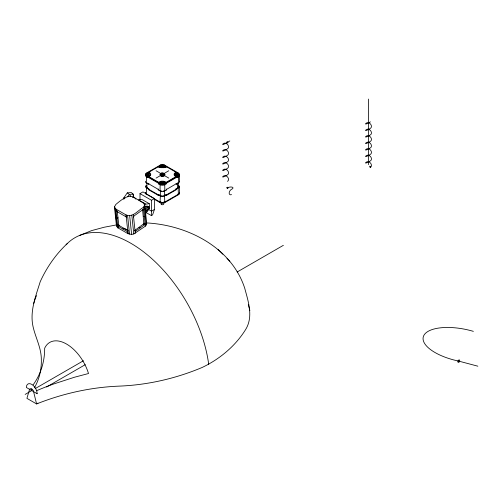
<?xml version="1.0" encoding="UTF-8"?>
<svg xmlns="http://www.w3.org/2000/svg" width="503" height="503" viewBox="0 0 503 503"><rect width="100%" height="100%" fill="white"/><g stroke="black" fill="none" stroke-linecap="round" stroke-linejoin="round"><path stroke-width="0.75" d="M132.333 197.346L133.804 197.233L144.191 203.583L144.745 204.941L146.731 223.716L145.336 226.174L133.792 233.958L131.635 234.448L128.045 233.713L117.941 227.878L117.677 225.401L118.714 224.665L117.249 210.845L116.212 211.581L115.954 209.103L114.445 206.896L115.841 204.444C120.726 200.471 130.013 191.788 135.917 199.169M126.316 217.415L126.058 214.938L115.954 209.103L117.941 227.878L116.432 225.671L114.445 206.896M146.216 212.618L151.384 215.598L151.504 200.269L154.465 198.547L142.953 191.907L139.997 193.624L139.997 199.848M67.125 243.71C55.751 254.355 46.572 267.615 40.183 281.799C35.738 296.273 29.608 311.307 33.066 326.692C35.55 337.739 41.397 348.013 41.328 359.607C41.598 369.34 39.341 379.187 34.493 387.656M133.572 217.007L134.131 215.869L142.896 209.644L143.607 209.87M144.028 223.093L145.071 223.69L144.506 224.828L135.741 231.053L134.697 230.449L143.864 223.722L142.563 209.273M33.632 303.711L35.355 298.254M117.941 227.878L118.394 226.451L119.431 225.715L128.252 230.808L127.215 231.543L118.394 226.451L117.947 226.004L118.985 225.269L118.714 224.665M154.465 198.547L154.465 209.437L152.585 214.907L151.384 215.598M127.781 231.235L128.045 233.713L126.058 214.938C132.899 217.862 138.061 210.229 143.342 207.393L144.745 204.941M35.65 297.594L36.524 295.619M158.722 183.922L159.137 183.086L160.545 183.897A2.653 1.534 0 0 0 164.305 183.897L165.713 183.086L166.179 183.897L164.45 184.871A3.32 1.918 0 0 1 160.407 184.871L158.671 183.897L159.137 183.086L158.722 183.922L158.671 182.287A4.54 2.622 0 0 1 166.185 182.287L166.128 183.922L165.713 183.086M147.876 173.328L148.341 173.051L146.933 173.868A2.653 1.534 0 0 0 146.933 176.037L148.341 176.849L147.876 177.66L146.178 176.66A3.32 1.918 0 0 1 146.178 174.327L147.825 173.353L148.341 173.598M148.341 176.849L147.825 177.628L147.825 177.087L148.813 176.597A4.54 2.622 0 0 0 148.813 172.259L147.825 172.812L147.825 173.353M123.87 199.326L123.725 197.956L127.278 192.863L131.34 192.548L133.125 194.095L133.804 197.233M127.712 196.748L129.359 194.384L133.125 194.095L133.364 196.315M144.763 207.808L145.87 206.224L147.549 206.098L148.844 206.846L149.051 208.82L145.908 211.059L145.694 209.078L147.165 206.972L148.844 206.846L148.228 209.449L147.586 210.927L145.908 211.059M149.693 207.921L145.6 213.505M161.186 167.738A3.873 2.238 0 0 1 159.614 167.159L158.671 166.568A4.54 2.622 0 0 0 166.185 166.568L165.713 167.361L165.713 166.82L164.305 166.003A2.653 1.534 0 0 0 160.545 166.003L158.671 167.09M166.128 166.518L165.242 167.159A3.873 2.238 0 0 1 163.664 167.738M116.948 218.491L117.985 217.755M122.801 228.997L123.839 228.261L128.108 230.179M37.945 403.148L36.587 403.934L33.286 390.454L31.752 388.92L30.218 388.681L29.564 389.328L26.917 398.351L36.587 403.934C62.925 393.465 91.018 387.216 119.356 386.115C147.756 384.984 175.912 378.52 202.093 367.492C219.396 359.312 235.027 346.36 245.288 330.081C253.707 317.123 248.35 301.806 244.722 288.225C231.455 247.225 187.254 225.011 146.43 222.917M178.389 185.261A3.32 1.918 0 0 1 178.389 187.971L176.509 189.053L176.509 189.6L176.044 189.329L176.044 188.782L177.917 187.701A2.653 1.534 0 0 0 178.345 185.852M166.128 167.059L165.713 166.82C166.99 167.782 164.726 165.569 164.305 166.55L164.305 166.003M164.324 181.734L160.526 183.928L160.099 184.714L160.08 190.951A3.32 1.918 0 0 0 164.777 190.951L166.65 189.87L166.65 189.329L176.509 183.633L176.509 184.173L176.044 183.362L176.509 183.633M158.671 194.479L158.2 195.29L158.671 194.479L161.413 195.893A2.653 1.534 0 0 0 163.444 195.893L166.185 194.479L166.65 195.29L166.185 194.479M154.465 209.437L151.504 211.153L148.115 209.204M146.461 173.07L160.08 165.21A3.32 1.918 0 0 1 164.777 165.21L178.389 173.07A3.32 1.918 0 0 1 178.389 175.78L164.777 183.645A3.32 1.918 0 0 1 160.08 183.645L146.461 175.78A3.32 1.918 0 0 1 146.461 173.07L146.933 173.34L160.545 165.481A2.653 1.534 0 0 1 164.305 165.481L177.917 173.34L178.389 173.07M145.977 175.522L149.768 173.334M160.526 167.122L164.324 164.927M146.461 175.78L146.933 175.509L160.545 183.375A2.653 1.534 0 0 0 164.305 183.375L177.917 175.509L178.389 175.78M164.305 165.481L164.777 165.21M145.606 181.243A3.32 1.918 0 0 0 146.461 183.092L146.933 182.822L146.964 187.72L148.813 188.782L148.813 189.329L148.341 189.6L148.341 189.053L146.461 187.971A3.32 1.918 0 0 1 146.461 185.261M156.068 178.1L160.042 175.805M161.237 175.113L163.62 173.736A2.157 1.245 0 0 1 163.506 175.83M164.814 173.051L168.782 170.756M148.341 184.173L148.813 183.362L148.341 184.173L146.461 183.092L146.461 176.849M146.461 187.971L146.964 187.72L146.461 187.971L146.461 194.215M229.821 140.953L227.469 142.305A3.32 0.509 -28.5 0 1 223.345 144.405A3.32 0.509 -28.5 0 1 223.716 143.393A3.32 2.546 47.3 0 1 227.84 144.839A3.32 2.546 47.3 0 1 227.469 148.813A3.32 0.509 -28.5 0 1 223.345 150.906A3.32 0.509 -28.5 0 1 223.716 149.894A3.32 2.546 47.3 0 1 227.84 151.346A3.32 2.546 47.3 0 1 227.469 155.32A3.32 0.509 -28.5 0 1 223.345 157.414A3.32 0.509 -28.5 0 1 223.716 156.402A3.32 2.546 47.3 0 1 227.84 157.854A3.32 2.546 47.3 0 1 227.469 161.821A3.32 0.509 -28.5 0 1 223.345 163.921A3.32 0.509 -28.5 0 1 223.716 162.909A3.32 2.546 47.3 0 1 227.84 164.355A3.32 2.546 47.3 0 1 227.469 168.329A3.32 0.509 -28.5 0 1 223.345 170.423A3.32 0.509 -28.5 0 1 223.716 169.417A3.32 2.546 47.3 0 1 227.84 170.863A3.32 2.546 47.3 0 1 227.469 174.837A3.32 0.509 -28.5 0 1 223.345 176.93A3.32 0.509 -28.5 0 1 223.716 175.918A3.32 2.546 47.3 0 1 227.84 177.37A3.32 2.546 47.3 0 1 227.469 181.338M148.341 189.053L148.813 188.782M160.08 183.645L160.545 183.375M175.082 175.522L178.879 173.334M176.981 173.328L176.509 173.051L177.917 173.868A2.653 1.534 0 0 1 177.917 176.037L176.509 176.849L176.509 177.389M158.2 189.329L158.671 189.053L158.671 189.6L158.2 189.87L158.2 189.329L148.341 183.633M176.509 184.173L178.389 183.092A3.32 1.918 0 0 0 179.332 181.489M148.813 189.329L160.08 195.83A3.32 1.918 0 0 0 164.777 195.83L176.044 189.329M166.65 195.29L176.509 189.6M154.245 199.251L160.08 202.621L160.545 202.344A2.653 1.534 0 0 0 164.305 202.344L164.777 202.621L178.389 194.755A3.32 1.918 0 0 0 179.25 192.907M160.526 202.898L161.237 202.495M25.15 394.409L31.752 390.592L31.752 388.92M35.153 388.63L83.435 360.752M237.133 272.016L283.378 245.319M46.59 386.996L85.258 364.669M146.448 176.836L146.933 176.037M178.402 174.145L176.044 172.259A4.54 2.622 0 0 0 176.044 176.597L177.031 177.087L176.981 177.66L176.509 176.849L177.031 177.628L178.678 176.66A3.32 1.918 0 0 0 178.678 174.327L177.917 174.409L177.917 173.868M146.461 183.092L146.964 182.841M227.06 188.034L227.589 187.789M177.031 172.812L175.924 173.328A3.873 2.238 0 0 0 175.924 176.578L177.031 177.087L166.128 183.381L165.242 182.74A3.873 2.238 0 0 0 159.614 182.74L158.722 183.381L147.825 177.087L148.932 176.578A3.873 2.238 0 0 0 148.932 173.328L147.825 172.812M79.725 235.391L91.728 230.575L104.228 227.224L116.589 224.891M144.216 204.413L149.246 203.665L149.617 207.211M135.741 231.053L135.037 230.827M127.215 231.543L127.617 231.587M116.382 211.229L126.052 216.812M145.694 209.078L148.228 209.449L147.165 206.972L145.87 206.224M477.85 366.19L458.761 361.11A39.718 16.215 11.6 0 1 423.746 335.646A39.718 16.215 11.6 0 1 473.367 331.358M123.725 197.956L124.895 198.534M164.758 166.267L164.45 166.109A3.32 1.918 0 0 0 163.286 165.783M146.448 174.145L146.933 174.409L146.933 173.868M160.526 164.927L164.324 167.122M175.082 173.334L178.879 175.522M160.08 165.21L160.545 165.481M156.068 170.756L160.042 173.051M161.237 173.736L163.62 175.113M164.814 175.805L168.782 178.1M176.044 188.782L176.509 189.053M164.305 183.375L164.777 183.645M145.977 173.334L149.768 175.522M160.526 181.734L164.324 183.928L164.758 184.714M178.175 194.089L178.879 194.498M179.332 192.611A3.32 1.918 0 0 1 178.408 194.208L177.917 193.944L178.389 194.755M166.185 189.053L166.65 189.329M166.185 189.6L166.65 189.87M158.2 189.87L160.08 190.951M164.336 190.668L164.777 202.074M148.341 189.6L158.2 195.29M163.62 202.495L164.324 202.898M139.997 193.624L151.504 200.269M149.246 203.665L142.079 199.528L138.457 199.804L145.625 203.941M143.292 216.183L144.342 216.78M143.864 223.722L144.908 224.319M143.462 224.225L144.506 224.828M139.079 227.337L140.123 227.941M176.509 173.051L177.031 173.353M164.336 195.548L164.777 195.83M127.278 192.863L129.359 194.384L130.705 196.195M226.991 258.366L229.808 261.158M218.113 249.482L222.842 254.185M118.985 225.269L119.431 225.715M161.865 173.548L161.784 173.038A2.49 1.44 0 0 1 164.833 174.799A2.49 1.44 0 0 1 160.664 175.446A2.49 1.44 0 0 1 161.784 173.038M248.325 304.667L249.872 310.571M144.191 203.583L144.355 205.086M144.594 207.337L144.751 208.839M144.21 206.368L146.197 225.149M143.342 207.393L145.336 226.174M133.308 214.523L135.294 233.304M131.805 215.183L133.792 233.958M129.642 215.668L131.635 234.448M127.561 215.397L129.554 234.178M115.08 208.192L117.067 226.966M368.504 99.066L368.504 164.663M179.364 175.49L179.364 181.734M179.364 186.613L179.364 192.863M177.917 176.037L178.402 176.836L178.389 183.092L177.917 182.822L178.389 194.215L164.305 202.344L164.305 201.804M177.892 182.841L177.892 187.72M164.777 184.708L164.777 190.951M160.514 190.668L160.08 202.074A3.32 1.918 0 0 0 164.758 202.087M160.545 201.804L160.545 202.344L146.448 194.208A3.32 1.918 0 0 1 146.178 194.026M158.722 166.518L158.722 167.059L160.407 166.109A3.32 1.918 0 0 1 161.155 165.858M66.107 244.76A111.729 64.503 60 0 1 148.284 255.612A111.729 64.503 60 0 1 208.726 364.486M36.769 390.63A105.913 32.569 -16.8 0 1 53.72 383.965L74.532 377.219L88.509 373.522A33.644 19.422 60 0 0 66.591 344.071A33.644 19.422 60 0 0 44.673 348.208C44.729 357.551 42.761 366.882 38.781 375.339A105.913 80.109 24.8 0 1 33.085 384.914M370.384 167.373A0.666 0.384 60 0 1 369.68 166.499A0.666 0.384 60 0 1 370.384 166.436A0.666 0.384 60 0 1 370.384 167.373A3.32 2.546 47.3 0 0 370.755 163.406A3.32 2.546 47.3 0 0 366.624 161.953A3.32 0.509 -28.5 0 0 366.259 162.966A3.32 0.509 -28.5 0 0 370.384 160.872A3.32 2.546 47.3 0 0 370.755 156.898A3.32 2.546 47.3 0 0 366.624 155.452A3.32 0.509 -28.5 0 0 366.259 156.458A3.32 0.509 -28.5 0 0 370.384 154.364A3.32 2.546 47.3 0 0 370.755 150.391A3.32 2.546 47.3 0 0 366.624 148.945A3.32 0.509 -28.5 0 0 366.259 149.957A3.32 0.509 -28.5 0 0 370.384 147.857A3.32 2.546 47.3 0 0 370.755 143.889A3.32 2.546 47.3 0 0 366.624 142.437A3.32 0.509 -28.5 0 0 366.259 143.449A3.32 0.509 -28.5 0 0 370.384 141.356A3.32 2.546 47.3 0 0 370.755 137.382A3.32 2.546 47.3 0 0 366.624 135.929A3.32 0.509 -28.5 0 0 366.259 136.942A3.32 0.509 -28.5 0 0 370.384 134.848A3.32 2.546 47.3 0 0 370.755 130.874A3.32 2.546 47.3 0 0 366.624 129.428A3.32 0.509 -28.5 0 0 366.259 130.44A3.32 0.509 -28.5 0 0 370.384 128.34A3.32 2.546 47.3 0 0 370.755 124.373A3.32 2.546 47.3 0 0 366.624 122.921A3.32 0.509 -28.5 0 0 366.259 123.933A3.32 0.509 -28.5 0 0 370.384 121.839M227.469 187.845A3.32 1.333 -11.2 0 1 232.09 187.141A3.32 1.333 -11.2 0 1 231.958 189.078A3.32 2.069 -54.2 0 0 229.186 192.863A3.32 2.069 -54.2 0 0 231.525 194.617M161.991 165.732A3.32 1.918 0 0 1 162.859 165.732M145.933 193.818A3.32 1.918 0 0 1 145.606 192.366M178.496 193.448A2.653 1.534 0 0 1 178.345 193.624M164.041 201.936A2.653 1.534 0 0 1 163.752 202.049M161.098 202.049A2.653 1.534 0 0 1 160.809 201.936M178.697 193.404A2.653 1.534 0 0 1 177.917 194.485M163.117 166.153A2.653 1.534 0 0 1 163.444 166.216M146.511 176.257A2.653 1.534 0 0 1 146.354 176.081M146.511 174.723A2.653 1.534 0 0 1 146.706 174.56M178.496 176.081A2.653 1.534 0 0 1 178.345 176.257M160.809 184.57A2.653 1.534 0 0 1 160.545 184.438M163.708 203.778A1.327 0.767 0 0 1 163.708 204.174M163.368 204.514A1.327 0.767 0 0 1 161.488 204.514M161.274 204.356A1.327 0.767 0 0 1 161.274 203.589M162.859 174.315A1.66 0.956 0 0 1 163.865 175.717M163.255 176.069A1.66 0.956 0 0 1 161.249 175.918M160.991 175.717A1.66 0.956 0 0 1 162.425 174.283M160.765 175.893A1.66 0.956 0 0 1 161.249 175.214M163.601 175.214A1.66 0.956 0 0 1 164.085 175.893M164.833 175.126A2.49 1.44 0 0 1 164.185 175.767M163.073 176.138A2.49 1.44 0 0 1 161.18 176M160.664 175.767A2.49 1.44 0 0 1 160.268 175.472M160.664 173.736A2.49 1.44 0 0 1 164.185 173.736M164.582 174.032A2.49 1.44 0 0 1 164.833 174.378M162.985 175.956A2.157 1.245 0 0 1 160.3 174.535A2.157 1.245 0 0 1 163.664 173.73M160.268 175.893A2.157 1.245 0 0 1 162.425 174.648M162.985 174.686A2.157 1.245 0 0 1 164.582 175.893M161.96 175.78A0.666 0.384 0 0 1 161.96 175.239A0.666 0.384 0 0 1 162.897 175.239A0.666 0.384 0 0 1 162.897 175.78M163.708 175.044A1.327 0.767 0 0 1 163.708 175.44M163.576 175.622A1.327 0.767 0 0 1 163.368 175.78M163.091 175.905A1.327 0.767 0 0 1 161.199 175.534A1.327 0.767 0 0 1 162.085 174.497M162.771 174.497A1.327 0.767 0 0 1 163.576 174.855M146.933 187.701A2.653 1.534 0 0 1 146.706 185.682M163.752 190.926A2.653 1.534 0 0 1 163.117 191.077M161.74 191.077A2.653 1.534 0 0 1 161.098 190.926M178.496 182.325A2.653 1.534 0 0 1 178.345 182.501M164.777 202.621A3.32 1.918 0 0 1 160.08 202.621M145.606 193.9A3.32 1.918 0 0 1 145.606 192.907M177.917 173.34A2.653 1.534 0 0 1 177.917 175.509M146.933 175.509A2.653 1.534 0 0 1 146.933 173.34M37.153 393.711L26.351 387.473A7.639 4.414 60 0 1 31.752 384.355A7.639 4.414 60 0 1 37.153 393.711M227.016 142.186A0.666 0.384 60 0 0 227.802 142.883A0.666 0.384 60 0 0 227.589 141.852A0.666 0.384 60 0 0 227.016 142.186M459.006 362.015A1.327 0.767 -60 0 0 459.428 359.959A1.327 0.767 -60 0 0 457.856 361.349A1.327 0.767 -60 0 0 459.006 362.015M226.998 187.575A0.666 0.402 62 0 0 227.689 188.462A0.666 0.402 62 0 0 227.721 187.5A0.666 0.402 62 0 0 226.998 187.575M161.721 183.758A0.993 0.572 0 0 0 163.387 183.501A0.993 0.572 0 0 0 162.167 182.796A0.993 0.572 0 0 0 161.721 183.758M147.165 175.358A0.993 0.572 0 0 0 148.831 175.101A0.993 0.572 0 0 0 147.612 174.396A0.993 0.572 0 0 0 147.165 175.358M176.276 175.358A0.993 0.572 0 0 0 177.943 175.101A0.993 0.572 0 0 0 176.723 174.396A0.993 0.572 0 0 0 176.276 175.358M161.721 166.952A0.993 0.572 0 0 0 163.387 166.694A0.993 0.572 0 0 0 162.167 165.99A0.993 0.572 0 0 0 161.721 166.952M161.765 175.635A1.327 0.767 0 0 0 163.752 174.969A1.327 0.767 0 0 0 161.765 174.308A1.327 0.767 0 0 0 161.765 175.635M162.029 175.365A0.799 0.459 0 0 0 163.224 174.969A0.799 0.459 0 0 0 162.029 174.572A0.799 0.459 0 0 0 162.029 175.365M161.96 175.346A0.666 0.384 0 0 0 163.066 175.176A0.666 0.384 0 0 0 162.255 174.704A0.666 0.384 0 0 0 161.96 175.346M162.029 175.478A0.799 0.459 0 0 0 163.224 175.075A0.799 0.459 0 0 0 162.029 174.679A0.799 0.459 0 0 0 162.029 175.478M161.488 174.969A1.327 0.767 0 0 0 163.708 174.623A1.327 0.767 0 0 0 162.085 173.686A1.327 0.767 0 0 0 161.488 174.969M161.249 175.107A1.66 0.956 0 0 0 164.028 174.673A1.66 0.956 0 0 0 161.997 173.504A1.66 0.956 0 0 0 161.249 175.107M161.865 174.755A0.799 0.459 0 0 0 163.198 174.547A0.799 0.459 0 0 0 162.218 173.981A0.799 0.459 0 0 0 161.865 174.755M161.96 174.698A0.666 0.384 0 0 0 163.066 174.528A0.666 0.384 0 0 0 162.255 174.057A0.666 0.384 0 0 0 161.96 174.698M160.897 175.308A2.157 1.245 0 0 0 164.512 174.748A2.157 1.245 0 0 0 161.865 173.221A2.157 1.245 0 0 0 160.897 175.308M161.721 166.43A0.993 0.572 0 0 0 163.387 166.172A0.993 0.572 0 0 0 162.167 165.468A0.993 0.572 0 0 0 161.721 166.43M176.276 174.837A0.993 0.572 0 0 0 177.943 174.579A0.993 0.572 0 0 0 176.723 173.875A0.993 0.572 0 0 0 176.276 174.837M161.721 183.237A0.993 0.572 0 0 0 163.387 182.979A0.993 0.572 0 0 0 162.167 182.275A0.993 0.572 0 0 0 161.721 183.237M147.165 174.837A0.993 0.572 0 0 0 148.831 174.579A0.993 0.572 0 0 0 147.612 173.875A0.993 0.572 0 0 0 147.165 174.837"/></g></svg>
